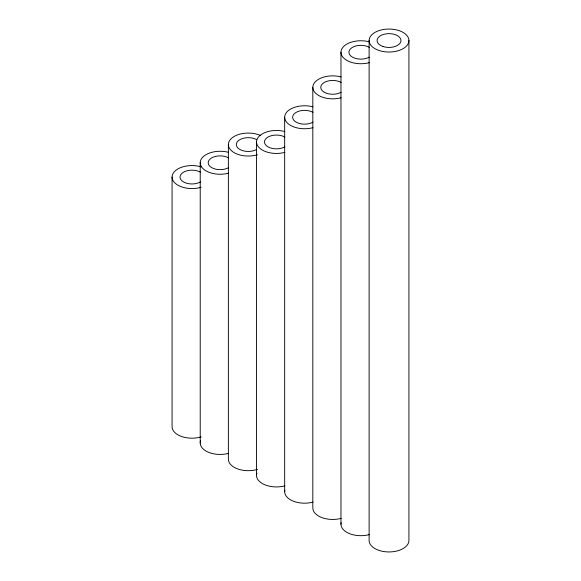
<?xml version="1.0" encoding="UTF-8"?>
<svg xmlns="http://www.w3.org/2000/svg" width="581" height="581" viewBox="0 0 581 581"><rect width="100%" height="100%" fill="white"/><g stroke="black" fill="none" stroke-linecap="round" stroke-linejoin="round"><path stroke-width="0.87" d="M408.93 40.539A19.907 11.489 0 0 1 379.073 50.496A19.907 11.489 0 0 1 379.073 30.59A19.907 11.489 0 0 1 408.93 40.539L408.93 540.461A19.907 11.489 0 0 1 389.023 551.95A19.907 11.489 0 0 1 369.117 540.461L369.117 40.539M369.291 41.832A19.907 11.489 0 0 0 340.967 52.246L340.967 524.207M341.141 76.932A19.907 11.489 0 0 0 312.818 87.346L312.818 507.954A19.907 11.489 0 0 0 341.141 518.368M312.992 106.839A19.907 11.489 0 0 0 284.668 117.253L284.668 491.7M284.843 131.546A19.907 11.489 0 0 0 256.519 141.953L256.519 475.454M228.369 144.56L228.369 459.201A19.907 11.489 0 0 0 257.47 469.39M228.544 152.345A19.907 11.489 0 0 0 200.22 162.76L200.22 442.947M201.171 166.87A19.907 11.489 0 0 0 172.07 177.06L172.07 426.694A19.907 11.489 0 0 0 201.171 436.89M228.544 453.362A19.907 11.489 0 0 1 207.838 451.989A19.907 11.489 0 0 1 200.605 440.703M284.843 485.861A19.907 11.489 0 0 1 264.137 484.489A19.907 11.489 0 0 1 256.904 473.203M312.992 502.115A19.907 11.489 0 0 1 292.809 500.967A19.907 11.489 0 0 1 284.843 490.204M369.291 534.622A19.907 11.489 0 0 1 349.108 533.474A19.907 11.489 0 0 1 341.141 522.704M201.171 187.256A19.907 11.489 0 0 1 172.07 177.06M200.423 181.94A11.94 6.892 0 0 1 183.531 181.94A11.94 6.892 0 0 1 183.531 172.187A11.94 6.892 0 0 1 200.423 172.187M228.544 173.174A19.907 11.489 0 0 1 200.22 162.76M228.573 167.633A11.94 6.892 0 0 1 211.68 167.633A11.94 6.892 0 0 1 211.68 157.887A11.94 6.892 0 0 1 228.573 157.887M257.47 154.749A19.907 11.489 0 0 1 232.037 151.205A19.907 11.489 0 0 1 234.659 136.172A19.907 11.489 0 0 1 260.804 135.627M256.722 149.433A11.94 6.892 0 0 1 239.83 149.433A11.94 6.892 0 0 1 239.83 139.68A11.94 6.892 0 0 1 256.722 139.68M284.843 152.367A19.907 11.489 0 0 1 256.519 141.953M284.872 146.833A11.94 6.892 0 0 1 267.979 146.833A11.94 6.892 0 0 1 267.979 137.08A11.94 6.892 0 0 1 284.872 137.08M312.992 127.667A19.907 11.489 0 0 1 284.668 117.253M313.021 122.126A11.94 6.892 0 0 1 296.128 122.126A11.94 6.892 0 0 1 296.128 112.38A11.94 6.892 0 0 1 313.021 112.38M341.141 97.761A19.907 11.489 0 0 1 312.818 87.346M341.17 92.226A11.94 6.892 0 0 1 324.278 92.226A11.94 6.892 0 0 1 324.278 82.473A11.94 6.892 0 0 1 341.17 82.473M369.291 62.661A19.907 11.489 0 0 1 340.967 52.246M369.32 57.12A11.94 6.892 0 0 1 352.427 57.12A11.94 6.892 0 0 1 352.427 47.366A11.94 6.892 0 0 1 369.32 47.366M383.053 46.516A11.94 6.892 0 0 0 400.963 40.539A11.94 6.892 0 0 0 383.053 34.569A11.94 6.892 0 0 0 383.053 46.516"/></g></svg>
